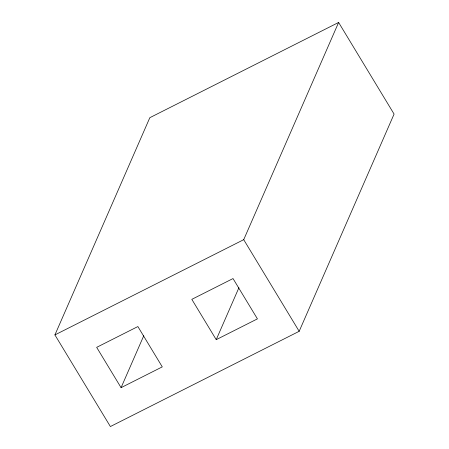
<?xml version="1.0" encoding="UTF-8"?>
<svg xmlns="http://www.w3.org/2000/svg" width="449" height="449" viewBox="0 0 449 449"><rect width="100%" height="100%" fill="white"/><g stroke="black" fill="none" stroke-linecap="round" stroke-linejoin="round"><path stroke-width="0.67" d="M54.918 334.92L149.826 117.694L338.619 22.45L394.082 114.08L299.174 331.306L110.381 426.55L54.918 334.92L243.717 239.671L338.619 22.45M121.073 387.667L162.28 366.878L137.877 326.558L96.67 347.346L121.073 387.667L143.764 335.729M216.222 339.663L257.429 318.874L233.025 278.56L191.818 299.348L216.222 339.663L238.907 287.73M243.717 239.671L299.174 331.306"/></g></svg>
